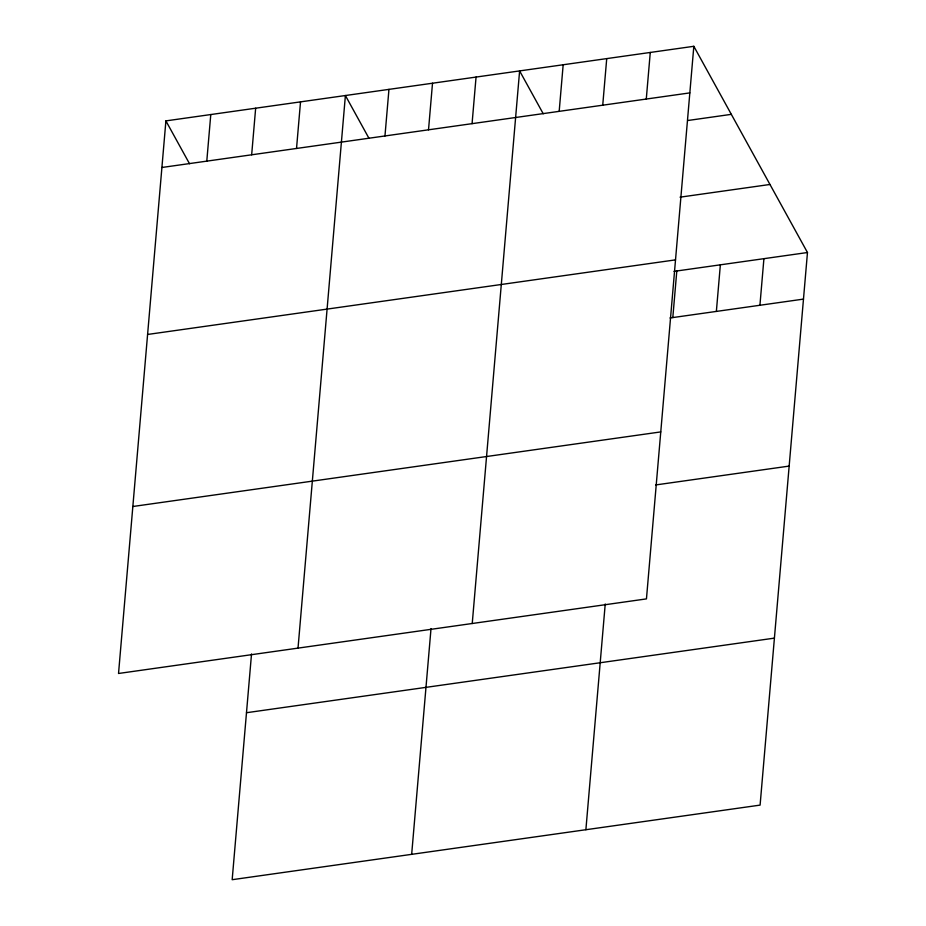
<?xml version="1.0" encoding="UTF-8"?>
<svg xmlns="http://www.w3.org/2000/svg" width="926" height="926" viewBox="0 0 926 926"><rect width="100%" height="100%" fill="white"/><g stroke="black" fill="none" stroke-linecap="round" stroke-linejoin="round"><path stroke-width="1.39" d="M165.904 120.889L118.528 673.48L646.452 598.89L693.829 46.3L165.904 120.889L189.517 163.74M206.787 161.136L210.781 114.546M251.664 154.792L255.657 108.203M251.525 653.941L232.171 879.7L760.096 805.111L807.472 252.52L693.829 46.3M296.528 148.461L300.522 101.872M298.022 648.119L345.398 95.528L369.011 138.379M384.961 135.96L388.955 89.371M428.518 129.814L432.511 83.224M472.063 123.656L476.057 77.066M411.665 854.339L431.018 628.58M472.237 623.499L519.613 70.908L543.226 113.759M559.177 111.352L563.17 64.762M602.733 105.194L606.727 58.604M646.279 99.047L650.272 52.458M585.88 829.731L605.234 603.972M672.808 317.572L676.802 270.982M716.365 311.425L720.359 264.824M759.922 305.267L763.915 258.678M161.911 167.479L689.835 92.889M687.775 120.507L731.332 114.349M680.054 197.169L769.969 184.471M147.593 334.46L675.517 259.87M674.001 271.376L807.472 252.52M670.007 317.965L803.479 299.11M132.846 506.499L660.77 431.91M655.689 484.946L789.16 466.091M246.49 712.719L774.414 638.13"/></g></svg>
